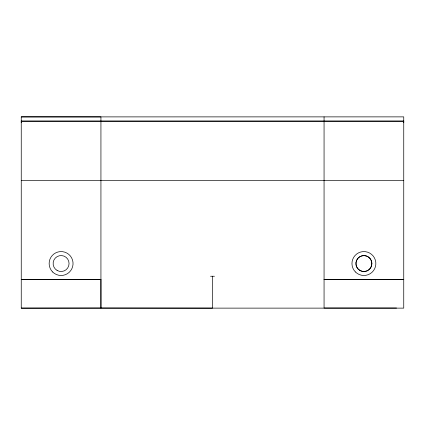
<?xml version="1.0" encoding="UTF-8"?>
<svg xmlns="http://www.w3.org/2000/svg" width="425" height="425" viewBox="0 0 425 425"><rect width="100%" height="100%" fill="white"/><g stroke="black" fill="none" stroke-linecap="round" stroke-linejoin="round"><path stroke-width="0.64" d="M21.25 116.896L403.745 116.875L403.75 308.125L21.25 308.125L21.25 116.875L100.932 116.907L100.938 308.024L212.5 308.125L212.5 276.25M21.25 308.125L100.938 308.024L100.938 279.501L21.25 279.501L100.938 279.469M21.25 122.644L21.25 120.95L403.75 120.944L403.75 122.644M396.53 308.04L324.062 308.024L324.062 116.88M21.25 121.338L403.75 121.338M21.25 180.625L403.75 180.625M210.556 276.25L214.444 276.25M324.062 279.469L403.75 279.501M324.062 279.501L403.75 279.469M355.454 271.984A11.953 11.953 0 0 0 375.45 266.624A11.953 11.953 0 0 0 360.814 251.988A11.953 11.953 0 0 0 355.454 271.984M52.647 271.989A11.953 11.953 0 0 0 72.643 266.624A11.953 11.953 0 0 0 57.997 251.988A11.953 11.953 0 0 0 52.647 271.989M57.109 270.433A7.969 7.969 0 0 0 69.062 263.532A7.969 7.969 0 0 0 57.109 256.631A7.969 7.969 0 0 0 57.109 270.433M358.275 269.2A7.969 7.969 0 0 0 371.604 265.63A7.969 7.969 0 0 0 361.845 255.85A7.969 7.969 0 0 0 358.27 269.184A7.969 7.969 0 0 0 371.604 265.609A7.969 7.969 0 0 0 361.845 255.871A7.969 7.969 0 0 0 358.275 269.2"/></g></svg>
